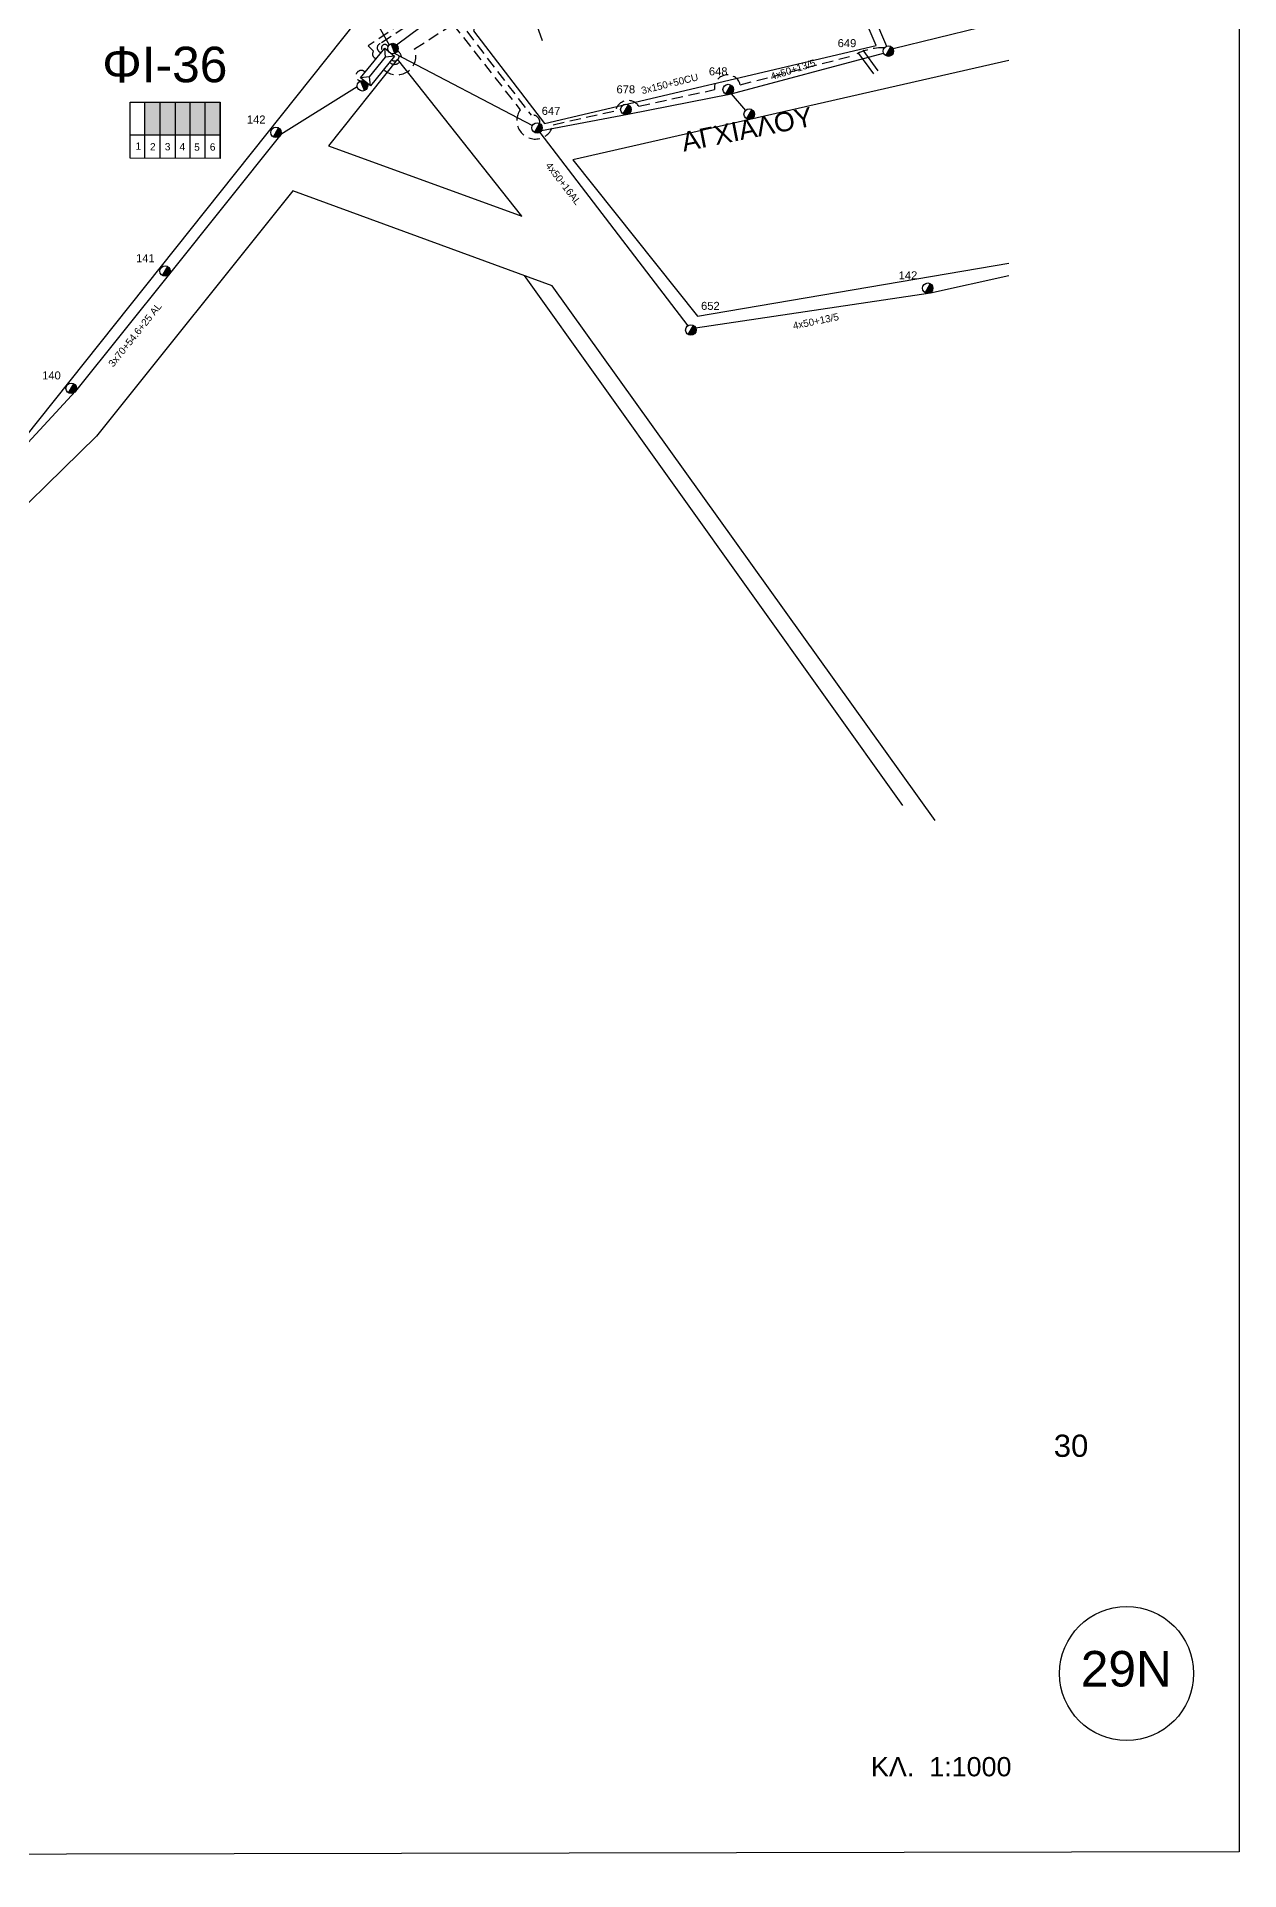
# Model space of a CAD drawing. Header units: millimetres. Extents: x 1421 to 7547, y 822 to 1873.
# Drawn here: x 7276.4 to 7547, y 822.2 to 1234.8 of the extents above; entities that cross this region are included whole.
import ezdxf
from ezdxf.enums import TextEntityAlignment as Align

# ---------------------------------------------------------------- set-up
doc = ezdxf.new("R2010")
doc.units = ezdxf.units.MM
doc.linetypes.add('DASHED', pattern=[19.05, 12.7, -6.35])
doc.layers.get('0').update_dxf_attribs({"lineweight": 30})
for name, color, linetype, lineweight in [('3x45+60_10+13_5', 7, 'Continuous', 30), ('4x50+13_5', 7, 'Continuous', 30), ('4x50+16_5', 7, 'Continuous', 30), ('4x50CU', 7, 'Continuous', 30), ('Pillar OTE', 7, 'Continuous', 30), ('PINAKIDA', 7, 'DASHED', 30), ('TEXT_ΚΑΛΩΔΙΩΝ', 7, 'Continuous', 30), ('Άγνωστο εναέριο καλώδιο', 7, 'Continuous', 30), ('Γυμνά εναέρια ΧΤ και ΦΟΠ (3Φ)   4x50+16AL', 7, 'Continuous', 30), ('Καλώδια ΧΤ   3x150+50CU', 7, 'DASHED', 30), ('Καλώδια ΧΤ   3x150+70AL', 7, 'DASHED', 30), ('Στύλος ΦΜ', 7, 'Continuous', 30), ('Στύλος ΦΜ @ 1', 7, 'Continuous', 30), ('Συνεστραμμένα ΧΤ   3x70+54.6+25 AL', 7, 'SYN_LINE', 30), ('Τομή', 7, 'Continuous', 30), ('Υποσταθμός εναέριος 2 στύλων', 7, 'Continuous', 30), ('Υποσταθμός πόλεως', 7, 'Continuous', 30), ('Υπόβαθρο ΔΕΗ', 7, 'Continuous', 30)]:
    doc.layers.add(name, color=color, linetype=linetype, lineweight=lineweight)
doc.styles.add('arial', font='arial.ttf')
doc.styles.get("Standard").update_dxf_attribs({"font": 'arial.ttf'})
doc.linetypes.add('SYN_LINE', pattern='A,0.5,-0.0001,["/\\/\\/\\/",Standard,S=0.1,R=0,X=0,Y=-0.05],-0.25', length=0.7501)

# ---------------------------------------------------------------- blocks, each defined once
blk = doc.blocks.new('ΥΠΑΡΧΩΝ ΤΣΙΜΕΝΤΕΝΙΟΣ ΣΤΥΛΟΣ')
at = {"layer": 'Στύλος ΦΜ'}
blk.add_hatch(color=7, dxfattribs=at).paths.add_polyline_path([(-1.29, -2.28, 0.574793), (2.62, 0, 0.268822), (1.3, 2.27)])
at = {"layer": 'Στύλος ΦΜ', "color": 7}
blk.add_line((-1.29, -2.28), (1.3, 2.27), dxfattribs=at)
blk.add_circle((0, 0), 2.62, dxfattribs=at)
at = {"layer": 'Στύλος ΦΜ', "flags": 4}
for tag, p in [('ΑΡΙΘΜΟΣ', (-4.68, 8.05)), ('ΤΥΠΟΣ', (-4.91, 3.03))]:
    blk.add_attdef(tag, p, '', height=4, dxfattribs=at)
blk = doc.blocks.new('ΥΠΟΣΤΑΘΜΟΣ ΕΝΑΕΡΙΟΣ ΕΠΙ 2 ΣΤΥΛΩΝ')
at = {"layer": 'Υποσταθμός εναέριος 2 στύλων', "linetype": 'Continuous', "lineweight": -3}
for points in [[(-11.97, -2.11, 0.574793), (-8.45, -0.07, 0.268822), (-9.64, 1.98)], [(9.68, -2.15, 0.574793), (13.19, -0.1, 0.268822), (12.01, 1.95)]]:
    blk.add_hatch(color=256, dxfattribs=at).paths.add_polyline_path(points)
for p, q in [((-11.97, -2.11), (-9.64, 1.98)), ((9.68, -2.15), (12.01, 1.95))]:
    blk.add_line(p, q, dxfattribs=at)
for centre in [(-10.81, -0.07), (10.84, -0.1)]:
    blk.add_circle(centre, 2.36, dxfattribs=at)
at = {"layer": 'Υποσταθμός πόλεως', "linetype": 'Continuous', "lineweight": -3, "ltscale": 40}
blk.add_lwpolyline([(-8.57, 2.82), (8.57, 2.82), (8.57, -2.82), (-8.57, -2.82)], close=True, dxfattribs=at)
for points in [[(-5.75, 0), (-8.57, 2.82)], [(-8.57, -2.82), (-5.75, 0)], [(-5.75, 0), (5.75, 0)], [(5.75, 0), (8.57, 2.82)], [(8.57, -2.82), (5.75, 0)]]:
    blk.add_lwpolyline(points, dxfattribs=at)
at = {"layer": 'Υποσταθμός εναέριος 2 στύλων', "ltscale": 40, "flags": 1}
for tag, p in [('ΜΕΤΑΣΧΗΜΑΤΙΣΜΟΣ', (14.09, 2.51)), ('ΙΣΧΥΣ', (14.07, -0.28)), ('ΑΡΙΘΜΟΣ', (14.19, -3))]:
    blk.add_attdef(tag, p, '', height=1.8, dxfattribs=at)
blk = doc.blocks.new('ΤΟΜΗ')
at = {"layer": 'Τομή', "lineweight": -3, "ltscale": 40}
for p, q in [((-11.4, 1.1), (11.4, 1.1)), ((11.4, -3.6), (-11.4, -3.6))]:
    blk.add_line(p, q, dxfattribs=at)

msp = doc.modelspace()

# ---------------------------------------------------------------- hatches: boundary and pattern name
at = {"layer": 'Καλώδια ΧΤ   3x150+50CU', "linetype": 'DASHED', "lineweight": -3, "ltscale": 0.2}
h = msp.add_hatch(color=30, dxfattribs=at)
h.dxf.hatch_style = 1
h.paths.add_polyline_path([(7300.76, 1212.7), (7304.2, 1212.7), (7304.2, 1220.07), (7300.77, 1220.07)])
h = msp.add_hatch(color=151, dxfattribs=at)
h.dxf.hatch_style = 1
h.paths.add_polyline_path([(7304.2, 1212.7), (7307.64, 1212.7), (7307.64, 1220.06), (7304.2, 1220.07)])
h = msp.add_hatch(color=85, dxfattribs=at)
h.dxf.hatch_style = 1
h.paths.add_polyline_path([(7310.94, 1220.06), (7307.64, 1220.06), (7307.64, 1212.7), (7310.94, 1212.69)])
h = msp.add_hatch(color=2, dxfattribs=at)
h.dxf.hatch_style = 1
h.paths.add_polyline_path([(7314.33, 1212.69), (7314.33, 1220.06), (7310.94, 1220.06), (7310.94, 1212.69)])
h = msp.add_hatch(color=27, dxfattribs=at)
h.dxf.hatch_style = 1
h.paths.add_polyline_path([(7317.72, 1220.06), (7314.33, 1220.06), (7314.33, 1212.69), (7317.72, 1212.69)])

# ---------------------------------------------------------------- linework, layer by layer
at = {"linetype": 'Continuous', "lineweight": -3, "ltscale": 0.2}
msp.add_circle((7521.64, 866.53), 15.08, dxfattribs=at)
at = {"layer": '3x45+60_10+13_5', "color": 2, "lineweight": -3, "ltscale": 0.2}
msp.add_lwpolyline([(7357.4, 1232.97), (7371.12, 1243.2)], dxfattribs=at)
at = {"layer": '4x50+13_5', "color": 27, "lineweight": -3, "ltscale": 0.2}
msp.add_lwpolyline([(7390.03, 1213.7), (7409.42, 1217.34), (7432.64, 1221.92), (7466.95, 1231.11)], dxfattribs=at)
at = {"layer": '4x50+13_5', "color": 151, "lineweight": -3, "ltscale": 0.2}
msp.add_lwpolyline([(7424.67, 1169.3), (7477.49, 1177.19), (7495.14, 1181.08)], dxfattribs=at)
at = {"layer": '4x50+16_5', "color": 30, "lineweight": -3, "ltscale": 0.2}
for points in [[(7450.77, 1272.25), (7467.58, 1232.64)], [(7469.08, 1232.1), (7488.77, 1236.92)]]:
    msp.add_lwpolyline(points, dxfattribs=at)
at = {"layer": '4x50CU', "color": 2, "linetype": 'SYN_LINE', "lineweight": -3, "ltscale": 15}
msp.add_lwpolyline([(7385.51, 1247.09), (7390.17, 1233.94)], dxfattribs=at)
at = {"layer": 'Pillar OTE', "lineweight": -3, "ltscale": 40}
for points in [[(7297.44, 1207.43), (7297.44, 1220.07), (7317.72, 1220.06), (7317.72, 1207.41), (7297.44, 1207.43)], [(7300.76, 1207.42), (7300.77, 1220.07)], [(7304.2, 1207.42), (7304.2, 1220.07)], [(7307.64, 1207.42), (7307.64, 1220.06)], [(7310.94, 1207.41), (7310.94, 1220.06)], [(7314.33, 1207.41), (7314.33, 1220.06)], [(7317.72, 1207.41), (7317.72, 1220.06)], [(7297.44, 1212.71), (7317.72, 1212.69)]]:
    msp.add_lwpolyline(points, dxfattribs=at)
at = {"layer": 'PINAKIDA', "linetype": 'Continuous', "lineweight": -3, "ltscale": 0.2}
msp.add_lwpolyline([(5474.15, 1851.64), (7546.99, 1855.83), (7546.99, 826.44), (5474.15, 822.25)], close=True, dxfattribs=at)
at = {"layer": 'Άγνωστο εναέριο καλώδιο', "color": 7, "lineweight": -3, "ltscale": 0.2}
msp.add_line((7432.64, 1221.92), (7435.89, 1218.21), dxfattribs=at)
at = {"layer": 'Γυμνά εναέρια ΧΤ και ΦΟΠ (3Φ)   4x50+16AL', "color": 85, "lineweight": -3, "ltscale": 0.2}
msp.add_lwpolyline([(7266.09, 1277.79), (7296.99, 1275.19), (7319.34, 1272.18), (7338.79, 1263.06), (7355.7, 1232.94)], dxfattribs=at)
at = {"layer": 'Γυμνά εναέρια ΧΤ και ΦΟΠ (3Φ)   4x50+16AL', "color": 151, "lineweight": -3, "ltscale": 0.2}
for points in [[(7356.99, 1231.04), (7387.96, 1214.82)], [(7389.63, 1213.27), (7422.89, 1169.74)]]:
    msp.add_lwpolyline(points, dxfattribs=at)
at = {"layer": 'Καλώδια ΧΤ   3x150+50CU', "color": 27, "lineweight": -3, "ltscale": 0.2}
msp.add_lwpolyline([(7375.74, 1246.84), (7373.17, 1236.01), (7387.67, 1217.11, -0.539567), (7389.59, 1215.28)], format="xyb", dxfattribs=at)
at = {"layer": 'Καλώδια ΧΤ   3x150+50CU', "color": 30, "lineweight": -3, "ltscale": 0.2}
msp.add_lwpolyline([(7354.49, 1227.43, 0.810457), (7361.45, 1232.03), (7370.07, 1237.6), (7385.23, 1218.34, 1.222955), (7392.64, 1214.99), (7406.67, 1218.14, -0.661521), (7411.9, 1219.16), (7428.92, 1222.88, -0.936388), (7434.73, 1223.97), (7460.37, 1230.62, -0.133078), (7467.12, 1232.29)], format="xyb", dxfattribs=at)
at = {"layer": 'Καλώδια ΧΤ   3x150+50CU', "color": 85, "lineweight": -3, "ltscale": 0.2}
msp.add_arc((7354.75, 1232.27), 0.773, 22.0981, 233.3346, dxfattribs=at)
at = {"layer": 'Καλώδια ΧΤ   3x150+50CU', "color": 151, "lineweight": -3, "ltscale": 0.2}
msp.add_arc((7356.93, 1230.12), 1.55, 223.5713, 65.3285, dxfattribs=at)
at = {"layer": 'Καλώδια ΧΤ   3x150+50CU', "color": 2, "lineweight": -3, "ltscale": 0.2}
msp.add_arc((7356.97, 1230.3), 0.978, 224.062, 70.0415, dxfattribs=at)
at = {"layer": 'Καλώδια ΧΤ   3x150+50CU', "color": 27, "lineweight": -3, "ltscale": 0.2}
msp.add_arc((7349.45, 1226.02), 1.18, 40.9033, 262.6957, dxfattribs=at)
at = {"layer": 'Καλώδια ΧΤ   3x150+70AL', "color": 27, "lineweight": -3, "ltscale": 0.2}
msp.add_lwpolyline([(7406.67, 1258.2, 0.504697), (7404.55, 1257.79), (7373.97, 1246.17, 0.301662), (7368.14, 1244.26), (7351.03, 1232.74), (7352.2, 1231.53, 0.559469), (7352.84, 1229.86)], format="xyb", dxfattribs=at)
at = {"layer": 'Καλώδια ΧΤ   3x150+70AL', "color": 2, "lineweight": -3, "ltscale": 0.2}
msp.add_lwpolyline([(7370.98, 1244.12, 0.337102), (7368.92, 1243.13), (7353.68, 1233.23, 0.775949), (7353.96, 1231.24)], format="xyb", dxfattribs=at)
at = {"layer": 'Συνεστραμμένα ΧΤ   3x70+54.6+25 AL', "color": 27, "lineweight": -3, "ltscale": 20}
msp.add_lwpolyline([(7348.56, 1223.54), (7331.32, 1212.76), (7306.32, 1181.43), (7285.17, 1155.03), (7264.61, 1132.87)], dxfattribs=at)
at = {"layer": 'Υπόβαθρο ΔΕΗ', "lineweight": -3, "ltscale": 0.2}
for points in [[(7449.13, 1270.45), (7376.83, 1243.74), (7374.7, 1236.09), (7390.65, 1215.26), (7465.27, 1232.82), (7449.13, 1270.45)], [(7249.04, 1264.85), (7175.67, 1261.66), (7053.94, 1243.2), (7043.32, 1224.65), (7264.1, 1145.71), (7273.71, 1144.48), (7348.55, 1238.4)], [(7385.58, 1194.38), (7357.57, 1229.72), (7342.08, 1210.2), (7385.58, 1194.38)], [(7495.14, 1229.44), (7397.08, 1207.11), (7425.08, 1171.94), (7495.14, 1183.87)], [(7478.54, 1058.44), (7392.43, 1178.74), (7334.05, 1200.11), (7289.87, 1144.9), (7263.48, 1119.09), (7192.26, 1017.45), (7118.26, 890.33), (7158.19, 870.4), (7143.11, 841.57)], [(7386.1, 1181.05), (7471.18, 1061.85)]]:
    msp.add_lwpolyline(points, dxfattribs=at)

# ---------------------------------------------------------------- block references
at = {"layer": 'Στύλος ΦΜ @ 1', "lineweight": -3, "ltscale": 40}
ref = msp.add_blockref('ΥΠΑΡΧΩΝ ΤΣΙΜΕΝΤΕΝΙΟΣ ΣΤΥΛΟΣ', (7468.04, 1231.55), dxfattribs=dict(at, xscale=0.4499999999998181, yscale=0.4499999999998181, zscale=0.4499999999998181))
ref.add_attrib('ΤΥΠΟΣ', '649', (7456.63, 1232.44), dxfattribs={"layer": 'Στύλος ΦΜ', "height": 1.8, "flags": 4})
ref = msp.add_blockref('ΥΠΑΡΧΩΝ ΤΣΙΜΕΝΤΕΝΙΟΣ ΣΤΥΛΟΣ', (7432.01, 1222.91), dxfattribs=dict(at, xscale=0.4499999999998181, yscale=0.4499999999998181, zscale=0.4499999999998181))
ref.add_attrib('ΤΥΠΟΣ', '648', (7427.65, 1226.1), dxfattribs={"layer": 'Στύλος ΦΜ', "height": 1.8, "flags": 4})
ref = msp.add_blockref('ΥΠΑΡΧΩΝ ΤΣΙΜΕΝΤΕΝΙΟΣ ΣΤΥΛΟΣ', (7408.98, 1218.43), dxfattribs=dict(at, xscale=0.4499999999998181, yscale=0.4499999999998181, zscale=0.4499999999998181))
ref.add_attrib('ΤΥΠΟΣ', '678', (7406.87, 1222.05), dxfattribs={"layer": 'Στύλος ΦΜ', "height": 1.8, "flags": 4})
ref = msp.add_blockref('ΥΠΑΡΧΩΝ ΤΣΙΜΕΝΤΕΝΙΟΣ ΣΤΥΛΟΣ', (7330.26, 1213.26), dxfattribs=dict(at, xscale=0.4499999999998181, yscale=0.4499999999998181, zscale=0.4499999999998181))
ref.add_attrib('ΤΥΠΟΣ', '142', (7323.71, 1215.26), dxfattribs={"layer": 'Στύλος ΦΜ', "height": 1.8, "flags": 4})
ref = msp.add_blockref('ΥΠΑΡΧΩΝ ΤΣΙΜΕΝΤΕΝΙΟΣ ΣΤΥΛΟΣ', (7389, 1214.26), dxfattribs=dict(at, xscale=0.4499999999998181, yscale=0.4499999999998181, zscale=0.4499999999998181))
ref.add_attrib('ΤΥΠΟΣ', '647', (7390.05, 1217.2), dxfattribs={"layer": 'Στύλος ΦΜ', "height": 1.8, "flags": 4})
at = {"layer": 'Στύλος ΦΜ @ 1', "lineweight": -3, "ltscale": 40, "xscale": 0.4499999999998181, "yscale": 0.4499999999998181, "zscale": 0.4499999999998181}
msp.add_blockref('ΥΠΑΡΧΩΝ ΤΣΙΜΕΝΤΕΝΙΟΣ ΣΤΥΛΟΣ', (7436.72, 1217.37), dxfattribs=at)
at = {"layer": 'Στύλος ΦΜ @ 1', "lineweight": -3, "ltscale": 40}
ref = msp.add_blockref('ΥΠΑΡΧΩΝ ΤΣΙΜΕΝΤΕΝΙΟΣ ΣΤΥΛΟΣ', (7305.32, 1182.06), dxfattribs=dict(at, xscale=0.4499999999998181, yscale=0.4499999999998181, zscale=0.4499999999998181))
ref.add_attrib('ΤΥΠΟΣ', '141', (7298.78, 1184.06), dxfattribs={"layer": 'Στύλος ΦΜ', "height": 1.8, "flags": 4})
ref = msp.add_blockref('ΥΠΑΡΧΩΝ ΤΣΙΜΕΝΤΕΝΙΟΣ ΣΤΥΛΟΣ', (7476.89, 1178.2), dxfattribs=dict(at, xscale=0.4499999999998181, yscale=0.4499999999998181, zscale=0.4499999999998181))
ref.add_attrib('ΤΥΠΟΣ', '142', (7470.35, 1180.2), dxfattribs={"layer": 'Στύλος ΦΜ', "height": 1.8, "flags": 4})
ref = msp.add_blockref('ΥΠΑΡΧΩΝ ΤΣΙΜΕΝΤΕΝΙΟΣ ΣΤΥΛΟΣ', (7423.6, 1168.8), dxfattribs=dict(at, xscale=0.4499999999998181, yscale=0.4499999999998181, zscale=0.4499999999998181))
ref.add_attrib('ΤΥΠΟΣ', '652', (7425.9, 1173.33), dxfattribs={"layer": 'Στύλος ΦΜ', "height": 1.8, "flags": 4})
ref = msp.add_blockref('ΥΠΑΡΧΩΝ ΤΣΙΜΕΝΤΕΝΙΟΣ ΣΤΥΛΟΣ', (7284.19, 1155.67), dxfattribs=dict(at, xscale=0.4499999999998181, yscale=0.4499999999998181, zscale=0.4499999999998181))
ref.add_attrib('ΤΥΠΟΣ', '140', (7277.65, 1157.68), dxfattribs={"layer": 'Στύλος ΦΜ', "height": 1.8, "flags": 4})
at = {"layer": 'Τομή', "lineweight": -3, "xscale": 0.2499999999998871, "yscale": 0.2499999999998871, "zscale": 0.2499999999998871, "rotation": 306.0217863658677}
msp.add_blockref('ΤΟΜΗ', (7463.78, 1229.26), dxfattribs=at)
at = {"layer": 'Υποσταθμός εναέριος 2 στύλων', "lineweight": -3, "xscale": 0.4999999999999998, "yscale": 0.4999999999999998, "zscale": 0.4999999999999998, "rotation": 50.83987735911174}
msp.add_blockref('ΥΠΟΣΤΑΘΜΟΣ ΕΝΑΕΡΙΟΣ ΕΠΙ 2 ΣΤΥΛΩΝ', (7353.11, 1227.96), dxfattribs=at)

# ---------------------------------------------------------------- texts
at = {"linetype": 'Continuous', "lineweight": -3, "ltscale": 0.2}
for s, height, p in [('30', 5, (7505.25, 915.27)), ('29N', 8, (7511.32, 863.6))]:
    msp.add_text(s, height=height, dxfattribs=at).set_placement(p)
at = {"lineweight": -3, "ltscale": 40, "insert": (7421.14, 1213.17), "char_height": 4, "width": 28.7697, "attachment_point": 1, "rotation": 11.3273, "style": 'arial'}
msp.add_mtext('{\\H1.083x;ΑΓΧΙΑΛΟΥ}', dxfattribs=at)
at = {"lineweight": -3, "ltscale": 30, "char_height": 1.63, "width": 11.2573, "attachment_point": 1}
for s, insert in [('1', (7298.68, 1210.99)), ('2', (7301.92, 1210.85)), ('3', (7305.25, 1210.85)), ('4', (7308.56, 1210.85)), ('5', (7311.86, 1210.77)), ('6', (7315.38, 1210.8))]:
    msp.add_mtext(s, dxfattribs=dict(at, insert=insert))
at = {"lineweight": -3, "ltscale": 40, "insert": (7464.11, 847.73), "char_height": 4, "width": 51.2353, "attachment_point": 1, "style": 'arial'}
msp.add_mtext('{\\H1.083x;ΚΛ.  1:1000}', dxfattribs=at)
at = {"layer": 'TEXT_ΚΑΛΩΔΙΩΝ', "lineweight": -3, "ltscale": 0.2}
for s, rotation, p in [('4x50+13/5', 18.0411, (7446.56, 1227.38)), ('3x150+50CU', 13.9033, (7418.84, 1224.21)), ('4x50+16AL', 307.7634, (7394.92, 1201.75)), ('3x70+54.6+25 AL', 51.3093, (7298.54, 1167.72)), ('4x50+13/5', 11.7145, (7451.71, 1170.78))]:
    msp.add_text(s, height=1.6, rotation=rotation, dxfattribs=at).set_placement(p, align=Align.MIDDLE_CENTER)
at = {"layer": 'Υπόβαθρο ΔΕΗ', "lineweight": -3, "insert": (7291.16, 1232.54), "char_height": 8, "attachment_point": 1}
msp.add_mtext_dynamic_manual_height_columns('ΦΙ-36', width=30.8332, gutter_width=12.5, heights=[0], dxfattribs=at)

doc.saveas('drawing.dxf')
